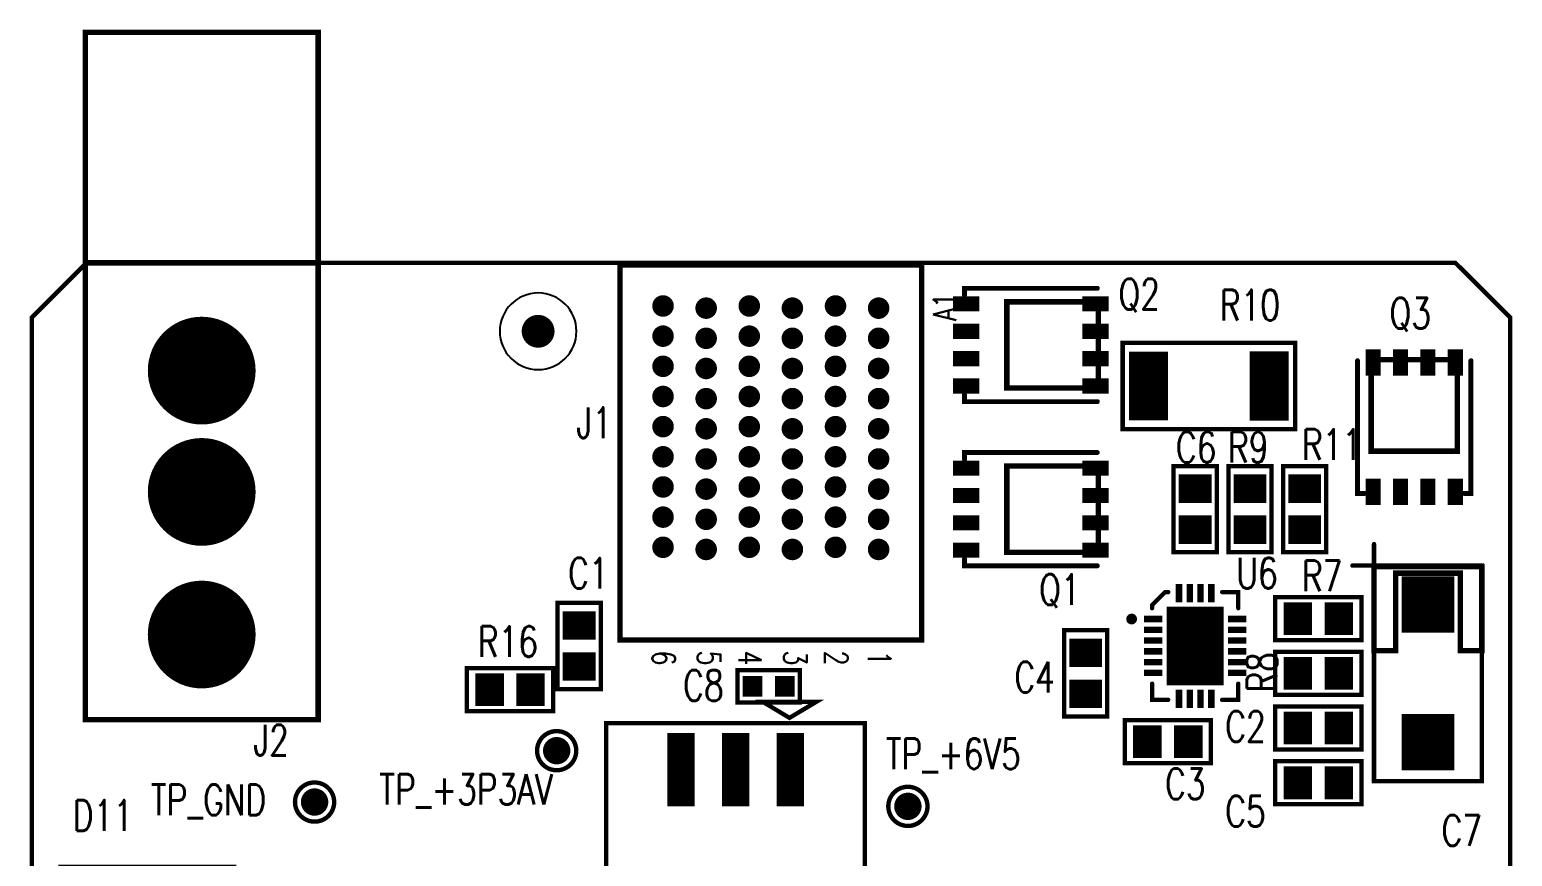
# Model space of a CAD drawing. Extents: x -0.1 to 68.7, y -9.5 to 79.4.
# Drawn here: x -0.1 to 68.7, y 41 to 79.4 of the extents above; entities that cross this region are included whole.
import ezdxf

# ---------------------------------------------------------------- set-up
doc = ezdxf.new("R2010")
doc.units = 0
doc.linetypes.add('KEEPOUT_00011110$0', pattern=[2, 1, 1])
for name, color, linetype in [('BOARD_OUTLINE_00', 254, 'CONTINUOUS'), ('DRIL_NPLTE_THRU_01', 3, 'CONTINUOUS'), ('DRIL_PLTE_THRU_01', 3, 'CONTINUOUS'), ('DRIL_SYMBOL', 254, 'CONTINUOUS'), ('KEEPOUT_-1', 254, 'CONTINUOUS'), ('PADS_INNER', 106, 'CONTINUOUS'), ('PADS_TOP', 106, 'CONTINUOUS'), ('PART_NAME_26', 5, 'CONTINUOUS'), ('PART_TOP_2DLINE_01', 5, 'CONTINUOUS'), ('PART_TOP_2DLINE_26', 1, 'CONTINUOUS'), ('PART_TOP_COPPER_01', 5, 'CONTINUOUS'), ('PART_TOP_COPPER_26', 1, 'CONTINUOUS'), ('PART_TOP_TEXT_26', 1, 'CONTINUOUS')]:
    doc.layers.add(name, color=color, linetype=linetype)
doc.styles.add('W0$1524', font='simplex', dxfattribs={"width": 0.75})
doc.styles.add('W0$2032', font='simplex', dxfattribs={"width": 0.75})

# ---------------------------------------------------------------- blocks, each defined once
blk = doc.blocks.new('SMOOTH_0$2032')
at = {"const_width": 0.1016}
blk.add_lwpolyline([(-0.0508, 0, 1), (0.0508, 0, 1)], format="xyb", close=True, dxfattribs=at)
blk = doc.blocks.new('BOARD_1')
at = {"layer": 'BOARD_OUTLINE_00', "const_width": 0.203}
blk.add_lwpolyline([(0, 0.008), (0, 66.044), (2.535, 68.579), (66.033, 68.579), (68.575, 66.037), (68.575, 0.008)], close=True, dxfattribs=at)
at = {"layer": 'BOARD_OUTLINE_00'}
for p in [(2.535, 68.579), (66.033, 68.579), (0, 66.044), (68.575, 66.037), (0, 0.008), (68.575, 0.008)]:
    blk.add_blockref('SMOOTH_0$2032', p, dxfattribs=at)
blk = doc.blocks.new('PART_BODY_TOP_2')
at = {"layer": 'PART_TOP_2DLINE_26', "const_width": 0.203}
for points in [[(-3.46, 15.35), (8.54, 15.35), (8.54, -2.15), (-3.46, -2.15)], [(0.04, -2.4), (-1.21, -3.15), (1.29, -3.15)]]:
    blk.add_lwpolyline(points, close=True, dxfattribs=at)
at = {"layer": 'PART_TOP_2DLINE_26'}
for p in [(-3.46, 15.35), (8.54, 15.35), (-3.46, -2.15), (8.54, -2.15), (0.04, -2.4), (-1.21, -3.15), (1.29, -3.15)]:
    blk.add_blockref('SMOOTH_0$2032', p, dxfattribs=at)
blk = doc.blocks.new('DRIL_HOLE_0')
blk.add_lwpolyline([(0, 0, 1), (0, 0, 1)], format="xyb", close=True)
blk = doc.blocks.new('PAD_0')
blk.add_lwpolyline([(0, 0, 1), (0, 0, 1)], format="xyb", close=True)
blk = doc.blocks.new('PAD_1')
at = {"const_width": 1.27}
blk.add_lwpolyline([(-1.7018, 0), (1.7018, 0)], dxfattribs=at)
blk = doc.blocks.new('STK_TOP_4')
at = {"layer": 'DRIL_PLTE_THRU_01'}
blk.add_blockref('DRIL_HOLE_0', (0, 0), dxfattribs=at)
at = {"layer": 'PADS_INNER'}
blk.add_blockref('PAD_0', (0, 0), dxfattribs=at)
at = {"layer": 'PADS_TOP', "rotation": 90}
blk.add_blockref('PAD_1', (0, 0), dxfattribs=at)
blk = doc.blocks.new('PAD_2')
at = {"const_width": 8.636}
blk.add_lwpolyline([(-5.6134, 0), (5.6134, 0)], dxfattribs=at)
blk = doc.blocks.new('STK_TOP_5')
at = {"layer": 'DRIL_PLTE_THRU_01'}
blk.add_blockref('DRIL_HOLE_0', (0, 0), dxfattribs=at)
at = {"layer": 'PADS_INNER'}
blk.add_blockref('PAD_0', (0, 0), dxfattribs=at)
at = {"layer": 'PADS_TOP'}
blk.add_blockref('PAD_2', (0, 0), dxfattribs=at)
blk = doc.blocks.new('SYM_TOP_3')
for name, p in [('PART_BODY_TOP_2', (0, 0)), ('STK_TOP_5', (2.54, 10.6)), ('STK_TOP_4', (0, 0)), ('STK_TOP_4', (2.54, 0)), ('STK_TOP_4', (5.08, 0))]:
    blk.add_blockref(name, p)
blk = doc.blocks.new('PART_TOP_0')
blk.add_blockref('SYM_TOP_3', (0, 0))
at = {"layer": 'PART_NAME_26', "style": 'W0$2032', "width": 0.75}
blk.add_text('U1', height=1.4224, rotation=180, dxfattribs=at).set_placement((0.653, 17.503))
blk = doc.blocks.new('PART_BODY_TOP_4')
at = {"layer": 'PART_TOP_2DLINE_26', "const_width": 0.2032}
blk.add_lwpolyline([(-0.908738, 0, 1), (0.908738, 0, 1)], format="xyb", close=True, dxfattribs=at)
blk = doc.blocks.new('PAD_4')
at = {"const_width": 0.635}
blk.add_lwpolyline([(0, -0.3175, 1), (0, 0.3175, 1)], format="xyb", close=True, dxfattribs=at)
blk = doc.blocks.new('STK_TOP_11')
at = {"layer": 'DRIL_NPLTE_THRU_01'}
blk.add_blockref('DRIL_HOLE_0', (0, 0), dxfattribs=at)
at = {"layer": 'PADS_INNER'}
blk.add_blockref('PAD_0', (0, 0), dxfattribs=at)
at = {"layer": 'PADS_TOP'}
blk.add_blockref('PAD_4', (0, 0), dxfattribs=at)
blk = doc.blocks.new('SYM_TOP_5')
for name in ['PART_BODY_TOP_4', 'STK_TOP_11']:
    blk.add_blockref(name, (0, 0))
blk = doc.blocks.new('PART_TOP_2')
blk.add_blockref('SYM_TOP_5', (0, 0))
at = {"layer": 'PART_NAME_26', "style": 'W0$2032', "width": 0.75}
blk.add_text('TP_+3P3AV', height=1.4224, dxfattribs=at).set_placement((-8.22706, -2.50444))
blk = doc.blocks.new('PART_TOP_3')
blk.add_blockref('SYM_TOP_5', (0, 0))
at = {"layer": 'PART_NAME_26', "style": 'W0$2032', "width": 0.75}
blk.add_text('TP_+6V5', height=1.4224, dxfattribs=at).set_placement((-1.02362, 1.72974))
blk = doc.blocks.new('PART_BODY_TOP_5')
at = {"layer": 'PART_TOP_2DLINE_26', "const_width": 0.203}
blk.add_lwpolyline([(-2, -1), (2, -1), (2, 1), (-2, 1), (-2, -1)], dxfattribs=at)
at = {"layer": 'PART_TOP_2DLINE_26'}
for p in [(-2, 1), (2, 1), (-2, -1), (-2, -1), (2, -1)]:
    blk.add_blockref('SMOOTH_0$2032', p, dxfattribs=at)
blk = doc.blocks.new('PAD_7')
at = {"const_width": 1.321}
blk.add_lwpolyline([(-0.762, 0), (0.762, 0)], dxfattribs=at)
blk = doc.blocks.new('STK_TOP_13')
at = {"layer": 'DRIL_PLTE_THRU_01'}
blk.add_blockref('DRIL_HOLE_0', (0, 0), dxfattribs=at)
at = {"layer": 'PADS_INNER'}
blk.add_blockref('PAD_0', (0, 0), dxfattribs=at)
at = {"layer": 'PADS_TOP', "rotation": 90}
blk.add_blockref('PAD_7', (0, 0), dxfattribs=at)
blk = doc.blocks.new('SYM_TOP_6')
for name, p in [('STK_TOP_13', (-0.95, 0)), ('STK_TOP_13', (0.95, 0)), ('PART_BODY_TOP_5', (0, 0))]:
    blk.add_blockref(name, p)
blk = doc.blocks.new('PART_TOP_5')
blk.add_blockref('SYM_TOP_6', (0, 0))
at = {"layer": 'PART_NAME_26', "style": 'W0$2032', "width": 0.75}
blk.add_text('R7', height=1.4224, dxfattribs=at).set_placement((-0.762, 1.27))
blk = doc.blocks.new('PART_TOP_25')
blk.add_blockref('SYM_TOP_6', (0, 0))
at = {"layer": 'PART_NAME_26', "style": 'W0$2032', "width": 0.75}
blk.add_text('R8', height=1.4224, rotation=270, dxfattribs=at).set_placement((1.905, 0.889))
blk = doc.blocks.new('PART_TOP_26')
blk.add_blockref('SYM_TOP_6', (0, 0))
at = {"layer": 'PART_NAME_26', "style": 'W0$2032', "width": 0.75}
blk.add_text('R9', height=1.4224, rotation=90, dxfattribs=at).set_placement((-2.159, -1.016))
blk = doc.blocks.new('PART_BODY_TOP_9')
at = {"layer": 'PART_TOP_2DLINE_26', "const_width": 0.203}
blk.add_lwpolyline([(-4, -2), (4, -2), (4, 2), (-4, 2), (-4, -2)], dxfattribs=at)
at = {"layer": 'PART_TOP_2DLINE_26'}
for p in [(-4, 2), (4, 2), (-4, -2), (-4, -2), (4, -2)]:
    blk.add_blockref('SMOOTH_0$2032', p, dxfattribs=at)
blk = doc.blocks.new('PAD_10')
at = {"const_width": 1.8034}
blk.add_lwpolyline([(-1.6129, 0), (1.6129, 0)], dxfattribs=at)
blk = doc.blocks.new('STK_TOP_24')
at = {"layer": 'DRIL_PLTE_THRU_01'}
blk.add_blockref('DRIL_HOLE_0', (0, 0), dxfattribs=at)
at = {"layer": 'PADS_INNER'}
blk.add_blockref('PAD_0', (0, 0), dxfattribs=at)
at = {"layer": 'PADS_TOP', "rotation": 90}
blk.add_blockref('PAD_10', (0, 0), dxfattribs=at)
blk = doc.blocks.new('PAD_11')
at = {"const_width": 1.8034}
blk.add_lwpolyline([(-1.6002, 0), (1.6002, 0)], dxfattribs=at)
blk = doc.blocks.new('STK_TOP_23')
at = {"layer": 'DRIL_PLTE_THRU_01'}
blk.add_blockref('DRIL_HOLE_0', (0, 0), dxfattribs=at)
at = {"layer": 'PADS_INNER'}
blk.add_blockref('PAD_0', (0, 0), dxfattribs=at)
at = {"layer": 'PADS_TOP', "rotation": 90}
blk.add_blockref('PAD_11', (0, 0), dxfattribs=at)
blk = doc.blocks.new('SYM_TOP_10')
for name, p in [('PART_BODY_TOP_9', (0, 0)), ('STK_TOP_24', (-2.8, 0)), ('STK_TOP_23', (2.8, 0))]:
    blk.add_blockref(name, p)
blk = doc.blocks.new('PART_TOP_27')
blk.add_blockref('SYM_TOP_10', (0, 0))
at = {"layer": 'PART_NAME_26', "style": 'W0$2032', "width": 0.75}
blk.add_text('R10', height=1.4224, rotation=180, dxfattribs=at).set_placement((-0.508, -3.048))
blk = doc.blocks.new('PART_TOP_28')
blk.add_blockref('SYM_TOP_6', (0, 0))
at = {"layer": 'PART_NAME_26', "style": 'W0$2032', "width": 0.75}
blk.add_text('R11', height=1.4224, rotation=270, dxfattribs=at).set_placement((2.286, 0.127))
blk = doc.blocks.new('PART_TOP_30')
blk.add_blockref('SYM_TOP_5', (0, 0))
at = {"layer": 'PART_NAME_26', "style": 'W0$2032', "width": 0.75}
blk.add_text('TP_GND', height=1.4224, dxfattribs=at).set_placement((-7.5946, -0.6096))
blk = doc.blocks.new('SMOOTH_0$254')
at = {"const_width": 0.127}
blk.add_lwpolyline([(-0.0635, 0, 1), (0.0635, 0, 1)], format="xyb", close=True, dxfattribs=at)
blk = doc.blocks.new('PART_BODY_TOP_11')
at = {"layer": 'PART_TOP_2DLINE_26', "const_width": 0.2032}
for points in [[(-5, -2.5), (5, -2.5), (5, 2.5), (-5, 2.5), (-5, -2.5)], [(-5, -1.1), (-5, -3.5)], [(-3, -2.5), (-6, -2.5)]]:
    blk.add_lwpolyline(points, dxfattribs=at)
at = {"layer": 'PART_TOP_COPPER_26', "const_width": 0.254}
blk.add_lwpolyline([(-1.05156, 1.5), (-1.05156, 2.5), (-4.95, 2.5), (-4.95, -2.5), (-1.05156, -2.5), (-1.05156, -1.5), (-4.65, -1.5), (-4.65, 1.5)], close=True, dxfattribs=at)
at = {"layer": 'PART_TOP_2DLINE_26'}
for p in [(-5, 2.5), (5, 2.5), (-5, -1.1), (-6, -2.5), (-5, -2.5), (-5, -2.5), (-3, -2.5), (5, -2.5), (-5, -3.5)]:
    blk.add_blockref('SMOOTH_0$2032', p, dxfattribs=at)
at = {"layer": 'PART_TOP_COPPER_26'}
for p in [(-4.95, 2.5), (-1.05156, 2.5), (-4.65, 1.5), (-1.05156, 1.5), (-4.65, -1.5), (-1.05156, -1.5), (-4.95, -2.5), (-1.05156, -2.5)]:
    blk.add_blockref('SMOOTH_0$254', p, dxfattribs=at)
blk = doc.blocks.new('PAD_14')
at = {"const_width": 2.4384}
blk.add_lwpolyline([(-1.3081, 0), (1.3081, 0)], dxfattribs=at)
blk = doc.blocks.new('STK_TOP_28')
at = {"layer": 'DRIL_PLTE_THRU_01'}
blk.add_blockref('DRIL_HOLE_0', (0, 0), dxfattribs=at)
at = {"layer": 'PADS_INNER'}
blk.add_blockref('PAD_0', (0, 0), dxfattribs=at)
at = {"layer": 'PADS_TOP'}
blk.add_blockref('PAD_14', (0, 0), dxfattribs=at)
blk = doc.blocks.new('SYM_TOP_12')
for name, p in [('PART_BODY_TOP_11', (0, 0)), ('STK_TOP_28', (-3.2, 0)), ('STK_TOP_28', (3.2, 0))]:
    blk.add_blockref(name, p)
blk = doc.blocks.new('PART_TOP_35')
blk.add_blockref('SYM_TOP_12', (0, 0))
at = {"layer": 'PART_NAME_26', "style": 'W0$2032', "width": 0.75}
blk.add_text('C7', height=1.4224, rotation=90, dxfattribs=at).set_placement((8.001, 0.635))
blk = doc.blocks.new('PART_BODY_TOP_8')
at = {"layer": 'PART_TOP_2DLINE_26', "const_width": 0.203}
blk.add_lwpolyline([(-2, -1), (2, -1), (2, 1), (-2, 1), (-2, -1)], dxfattribs=at)
at = {"layer": 'PART_TOP_2DLINE_26'}
for p in [(-2, 1), (2, 1), (-2, -1), (-2, -1), (2, -1)]:
    blk.add_blockref('SMOOTH_0$2032', p, dxfattribs=at)
blk = doc.blocks.new('SYM_TOP_9')
for name, p in [('STK_TOP_13', (-0.95, 0)), ('STK_TOP_13', (0.95, 0)), ('PART_BODY_TOP_8', (0, 0))]:
    blk.add_blockref(name, p)
blk = doc.blocks.new('PART_TOP_36')
blk.add_blockref('SYM_TOP_9', (0, 0))
at = {"layer": 'PART_NAME_26', "style": 'W0$2032', "width": 0.75}
blk.add_text('C1', height=1.4224, rotation=270, dxfattribs=at).set_placement((2.667, 0.508))
blk = doc.blocks.new('PART_TOP_65')
blk.add_blockref('SYM_TOP_6', (0, 0))
at = {"layer": 'PART_NAME_26', "style": 'W0$2032', "width": 0.75}
blk.add_text('R16', height=1.4224, rotation=180, dxfattribs=at).set_placement((1.494, -1.524))
blk = doc.blocks.new('PART_BODY_TOP_7')
at = {"layer": 'PART_TOP_2DLINE_26', "const_width": 0.203}
blk.add_lwpolyline([(-1.45, -0.75), (1.45, -0.75), (1.45, 0.75), (-1.45, 0.75), (-1.45, -0.75)], dxfattribs=at)
at = {"layer": 'PART_TOP_2DLINE_26'}
for p in [(-1.45, 0.75), (1.45, 0.75), (-1.45, -0.75), (-1.45, -0.75), (1.45, -0.75)]:
    blk.add_blockref('SMOOTH_0$2032', p, dxfattribs=at)
blk = doc.blocks.new('PAD_8')
at = {"const_width": 0.9144}
blk.add_lwpolyline([(-0.4826, 0), (0.4826, 0)], dxfattribs=at)
blk = doc.blocks.new('STK_TOP_18')
at = {"layer": 'DRIL_NPLTE_THRU_01'}
blk.add_blockref('DRIL_HOLE_0', (0, 0), dxfattribs=at)
at = {"layer": 'PADS_INNER'}
blk.add_blockref('PAD_0', (0, 0), dxfattribs=at)
at = {"layer": 'PADS_TOP', "rotation": 90}
blk.add_blockref('PAD_8', (0, 0), dxfattribs=at)
blk = doc.blocks.new('STK_TOP_17')
at = {"layer": 'DRIL_NPLTE_THRU_01'}
blk.add_blockref('DRIL_HOLE_0', (0, 0), dxfattribs=at)
at = {"layer": 'PADS_INNER'}
blk.add_blockref('PAD_0', (0, 0), dxfattribs=at)
at = {"layer": 'PADS_TOP', "rotation": 90}
blk.add_blockref('PAD_8', (0, 0), dxfattribs=at)
blk = doc.blocks.new('SYM_TOP_8')
for name, p in [('PART_BODY_TOP_7', (0, 0)), ('STK_TOP_18', (-0.75, 0)), ('STK_TOP_17', (0.75, 0))]:
    blk.add_blockref(name, p)
blk = doc.blocks.new('PART_TOP_74')
blk.add_blockref('SYM_TOP_8', (0, 0))
at = {"layer": 'PART_NAME_26', "style": 'W0$2032', "width": 0.75}
blk.add_text('C8', height=1.4224, rotation=180, dxfattribs=at).set_placement((3.9624, 0.66294))
blk = doc.blocks.new('PART_TOP_75')
blk.add_blockref('SYM_TOP_9', (0, 0))
at = {"layer": 'PART_NAME_26', "style": 'W0$2032', "width": 0.75}
blk.add_text('C2', height=1.4224, dxfattribs=at).set_placement((-4.318, -0.635))
blk = doc.blocks.new('PART_BODY_TOP_1386')
at = {"layer": 'PART_TOP_2DLINE_26', "const_width": 0.254}
blk.add_lwpolyline([(-5.4, 16.2), (5.4, 16.2), (5.4, -15.7), (-5.4, -15.7)], close=True, dxfattribs=at)
blk.add_lwpolyline([(-5.4, -5), (5.4, -5)], dxfattribs=at)
at = {"layer": 'PART_TOP_2DLINE_26'}
for p in [(-5.4, 16.2), (5.4, 16.2), (-5.4, -5), (5.4, -5), (-5.4, -15.7), (5.4, -15.7)]:
    blk.add_blockref('SMOOTH_0$254', p, dxfattribs=at)
blk = doc.blocks.new('DRIL_SYMBOL_4')
at = {"layer": 'DRIL_SYMBOL', "const_width": 0.0508}
for points in [[(-0.254, 0), (0.254, 0)], [(0, -0.254), (0, 0.254)]]:
    blk.add_lwpolyline(points, dxfattribs=at)
blk = doc.blocks.new('DRIL_HOLE_4')
at = {"const_width": 2}
blk.add_lwpolyline([(-1, 0, 1), (1, 0, 1)], format="xyb", close=True, dxfattribs=at)
blk.add_blockref('DRIL_SYMBOL_4', (0, 0))
blk = doc.blocks.new('PAD_15')
at = {"const_width": 2.5}
blk.add_lwpolyline([(0, -1.25, 1), (0, 1.25, 1)], format="xyb", close=True, dxfattribs=at)
blk = doc.blocks.new('STK_TOP_303')
at = {"layer": 'DRIL_PLTE_THRU_01'}
blk.add_blockref('DRIL_HOLE_4', (0, 0), dxfattribs=at)
at = {"layer": 'PADS_INNER'}
blk.add_blockref('PAD_15', (0, 0), dxfattribs=at)
at = {"layer": 'PADS_TOP'}
blk.add_blockref('PAD_15', (0, 0), dxfattribs=at)
blk = doc.blocks.new('SYM_TOP_15')
for name, p in [('PART_BODY_TOP_1386', (0, 0)), ('STK_TOP_303', (0, 12.25)), ('STK_TOP_303', (0, 5.63)), ('STK_TOP_303', (0, 0))]:
    blk.add_blockref(name, p)
blk = doc.blocks.new('PART_TOP_86')
blk.add_blockref('SYM_TOP_15', (0, 0))
at = {"layer": 'PART_NAME_26', "style": 'W0$2032', "width": 0.75}
blk.add_text('J2', height=1.4224, rotation=180, dxfattribs=at).set_placement((-2.397, 17.86))
blk = doc.blocks.new('PART_TOP_87')
blk.add_blockref('SYM_TOP_9', (0, 0))
at = {"layer": 'PART_NAME_26', "style": 'W0$2032', "width": 0.75}
blk.add_text('C3', height=1.4224, dxfattribs=at).set_placement((-0.127, -2.667))
blk = doc.blocks.new('PART_TOP_88')
blk.add_blockref('SYM_TOP_9', (0, 0))
at = {"layer": 'PART_NAME_26', "style": 'W0$2032', "width": 0.75}
blk.add_text('C4', height=1.4224, rotation=90, dxfattribs=at).set_placement((0.889, -3.302))
blk = doc.blocks.new('PART_TOP_89')
blk.add_blockref('SYM_TOP_9', (0, 0))
at = {"layer": 'PART_NAME_26', "style": 'W0$2032', "width": 0.75}
blk.add_text('C5', height=1.4224, dxfattribs=at).set_placement((-4.318, -2.032))
blk = doc.blocks.new('PART_TOP_90')
blk.add_blockref('SYM_TOP_9', (0, 0))
at = {"layer": 'PART_NAME_26', "style": 'W0$2032', "width": 0.75}
blk.add_text('C6', height=1.4224, rotation=90, dxfattribs=at).set_placement((-2.159, -0.889))
blk = doc.blocks.new('PART_BODY_TOP_1387')
at = {"layer": 'PART_TOP_2DLINE_26', "const_width": 0.254}
blk.add_lwpolyline([(-2, 2), (15.4, 2), (15.4, -12), (-2, -12)], close=True, dxfattribs=at)
at = {"layer": 'PART_TOP_2DLINE_26'}
for p in [(-2, 2), (15.4, 2), (-2, -12), (15.4, -12)]:
    blk.add_blockref('SMOOTH_0$254', p, dxfattribs=at)
at = {"layer": 'PART_TOP_TEXT_26', "style": 'W0$1524', "width": 0.75}
blk.add_text('A1', height=1.0668, rotation=180, dxfattribs=at).set_placement((0.6, 3.6))
for s, p in [('1', (15.9, -0.5)), ('2', (15.9, -2.5)), ('3', (15.9, -4.4)), ('4', (15.9, -6.5)), ('5', (15.9, -8.4)), ('6', (15.9, -10.5))]:
    blk.add_text(s, height=1.067, dxfattribs=at).set_placement(p)
blk = doc.blocks.new('DRIL_SYMBOL_0$50038')
at = {"layer": 'DRIL_SYMBOL', "const_width": 0.0508}
for points in [[(-0.254, 0), (0.254, 0)], [(0, -0.254), (0, 0.254)]]:
    blk.add_lwpolyline(points, dxfattribs=at)
blk = doc.blocks.new('DRIL_HOLE_0$50038')
at = {"const_width": 0.25}
blk.add_lwpolyline([(-0.125, 0, 1), (0.125, 0, 1)], format="xyb", close=True, dxfattribs=at)
blk.add_blockref('DRIL_SYMBOL_0$50038', (0, 0))
blk = doc.blocks.new('PAD_16')
at = {"const_width": 0.5}
blk.add_lwpolyline([(0, -0.25, 1), (0, 0.25, 1)], format="xyb", close=True, dxfattribs=at)
blk = doc.blocks.new('STK_TOP_345')
at = {"layer": 'DRIL_PLTE_THRU_01'}
blk.add_blockref('DRIL_HOLE_0$50038', (0, 0), dxfattribs=at)
at = {"layer": 'PADS_INNER'}
blk.add_blockref('PAD_16', (0, 0), dxfattribs=at)
at = {"layer": 'PADS_TOP'}
blk.add_blockref('PAD_16', (0, 0), dxfattribs=at)
blk = doc.blocks.new('SYM_TOP_16')
for name, p in [('PART_BODY_TOP_1387', (0, 0)), ('STK_TOP_345', (0, 0)), ('STK_TOP_345', (1.4, 0)), ('STK_TOP_345', (2.8, 0)), ('STK_TOP_345', (4.2, 0)), ('STK_TOP_345', (5.6, 0)), ('STK_TOP_345', (7, 0)), ('STK_TOP_345', (8.4, 0)), ('STK_TOP_345', (9.8, 0)), ('STK_TOP_345', (11.2, 0)), ('STK_TOP_345', (-0.1, -2)), ('STK_TOP_345', (1.3, -2)), ('STK_TOP_345', (2.7, -2)), ('STK_TOP_345', (4.1, -2)), ('STK_TOP_345', (5.5, -2)), ('STK_TOP_345', (6.9, -2)), ('STK_TOP_345', (8.3, -2)), ('STK_TOP_345', (9.7, -2)), ('STK_TOP_345', (11.1, -2)), ('STK_TOP_345', (0, -4)), ('STK_TOP_345', (1.4, -4)), ('STK_TOP_345', (2.8, -4)), ('STK_TOP_345', (4.2, -4)), ('STK_TOP_345', (5.6, -4)), ('STK_TOP_345', (7, -4)), ('STK_TOP_345', (8.4, -4)), ('STK_TOP_345', (9.8, -4)), ('STK_TOP_345', (11.2, -4)), ('STK_TOP_345', (-0.1, -6)), ('STK_TOP_345', (1.3, -6)), ('STK_TOP_345', (2.7, -6)), ('STK_TOP_345', (4.1, -6)), ('STK_TOP_345', (5.5, -6)), ('STK_TOP_345', (6.9, -6)), ('STK_TOP_345', (8.3, -6)), ('STK_TOP_345', (9.7, -6)), ('STK_TOP_345', (11.1, -6)), ('STK_TOP_345', (0, -8)), ('STK_TOP_345', (1.4, -8)), ('STK_TOP_345', (2.8, -8)), ('STK_TOP_345', (4.2, -8)), ('STK_TOP_345', (5.6, -8)), ('STK_TOP_345', (7, -8)), ('STK_TOP_345', (8.4, -8)), ('STK_TOP_345', (9.8, -8)), ('STK_TOP_345', (11.2, -8)), ('STK_TOP_345', (-0.1, -10)), ('STK_TOP_345', (1.3, -10)), ('STK_TOP_345', (2.7, -10)), ('STK_TOP_345', (4.1, -10)), ('STK_TOP_345', (5.5, -10)), ('STK_TOP_345', (6.9, -10)), ('STK_TOP_345', (8.3, -10)), ('STK_TOP_345', (9.7, -10)), ('STK_TOP_345', (11.1, -10))]:
    blk.add_blockref(name, p)
blk = doc.blocks.new('PART_TOP_91')
blk.add_blockref('SYM_TOP_16', (0, 0))
at = {"layer": 'PART_NAME_26', "style": 'W0$2032', "width": 0.75}
blk.add_text('J1', height=1.4224, rotation=90, dxfattribs=at).set_placement((6.028, -14.017))
blk = doc.blocks.new('SMOOTH_0$2286')
at = {"const_width": 0.1143}
blk.add_lwpolyline([(-0.05715, 0, 1), (0.05715, 0, 1)], format="xyb", close=True, dxfattribs=at)
blk = doc.blocks.new('PART_BODY_TOP_1709')
at = {"layer": 'PART_TOP_2DLINE_01', "const_width": 0.2286}
for points in [[(-2.63, 3.08), (-2.63, -3.08), (-2.3114, -3.08)], [(2.63, 3.08), (2.63, -3.08), (2.3114, -3.08)]]:
    blk.add_lwpolyline(points, dxfattribs=at)
at = {"layer": 'PART_TOP_COPPER_01', "const_width": 0.254}
blk.add_lwpolyline([(-2, 3.1242), (2, 3.1242), (2, -1.12), (-2, -1.12)], close=True, dxfattribs=at)
at = {"layer": 'PART_TOP_2DLINE_01'}
for p in [(-2.63, 3.08), (2.63, 3.08), (-2.63, -3.08), (-2.3114, -3.08), (2.3114, -3.08), (2.63, -3.08)]:
    blk.add_blockref('SMOOTH_0$2286', p, dxfattribs=at)
at = {"layer": 'PART_TOP_COPPER_01'}
for p in [(-2, 3.1242), (2, 3.1242), (-2, -1.12), (2, -1.12)]:
    blk.add_blockref('SMOOTH_0$254', p, dxfattribs=at)
blk = doc.blocks.new('PAD_17')
at = {"const_width": 0.7}
blk.add_lwpolyline([(-0.61, 0), (0.61, 0)], dxfattribs=at)
blk = doc.blocks.new('STK_TOP_350')
at = {"layer": 'DRIL_NPLTE_THRU_01'}
blk.add_blockref('DRIL_HOLE_0', (0, 0), dxfattribs=at)
at = {"layer": 'PADS_INNER'}
blk.add_blockref('PAD_0', (0, 0), dxfattribs=at)
at = {"layer": 'PADS_TOP', "rotation": 90}
blk.add_blockref('PAD_17', (0, 0), dxfattribs=at)
blk = doc.blocks.new('SYM_TOP_19')
for name, p in [('STK_TOP_350', (-1.905, 3)), ('STK_TOP_350', (-0.635, 3)), ('STK_TOP_350', (0.635, 3)), ('STK_TOP_350', (1.905, 3)), ('PART_BODY_TOP_1709', (0, 0)), ('STK_TOP_350', (-1.905, -3)), ('STK_TOP_350', (-0.635, -3)), ('STK_TOP_350', (0.635, -3)), ('STK_TOP_350', (1.905, -3))]:
    blk.add_blockref(name, p)
blk = doc.blocks.new('PART_TOP_92')
blk.add_blockref('SYM_TOP_19', (0, 0))
at = {"layer": 'PART_NAME_26', "style": 'W0$2032', "width": 0.75}
blk.add_text('Q1', height=1.4224, rotation=90, dxfattribs=at).set_placement((4.445, 0.381))
blk = doc.blocks.new('PART_TOP_93')
blk.add_blockref('SYM_TOP_19', (0, 0))
at = {"layer": 'PART_NAME_26', "style": 'W0$2032', "width": 0.75}
blk.add_text('Q2', height=1.4224, rotation=90, dxfattribs=at).set_placement((-1.651, 4.064))
blk = doc.blocks.new('PART_TOP_94')
blk.add_blockref('SYM_TOP_19', (0, 0))
at = {"layer": 'PART_NAME_26', "style": 'W0$2032', "width": 0.75}
blk.add_text('Q3', height=1.4224, dxfattribs=at).set_placement((-1.143, 4.572))
blk = doc.blocks.new('SMOOTH_0$2')
at = {"const_width": 0.1}
blk.add_lwpolyline([(-0.05, 0, 1), (0.05, 0, 1)], format="xyb", close=True, dxfattribs=at)
blk = doc.blocks.new('PART_BODY_TOP_1707')
at = {"layer": 'PART_TOP_2DLINE_26', "const_width": 0.2}
for points in [[(-2, 1.75), (-2, 1.9), (-1.4, 2.5), (-1.25, 2.5)], [(2, 1.75), (2, 2.5), (1.25, 2.5)], [(-2, -1.75), (-2, -2.5), (-1.25, -2.5)], [(2, -1.75), (2, -2.5), (1.25, -2.5)]]:
    blk.add_lwpolyline(points, dxfattribs=at)
at = {"layer": 'PART_TOP_2DLINE_26', "const_width": 0.25}
blk.add_lwpolyline([(-3.075, 1.25, 1), (-2.825, 1.25, 1)], format="xyb", close=True, dxfattribs=at)
at = {"layer": 'PART_TOP_2DLINE_26'}
for p in [(-1.4, 2.5), (-1.25, 2.5), (1.25, 2.5), (2, 2.5), (-2, 1.9), (-2, 1.75), (2, 1.75), (-2, -1.75), (2, -1.75), (-2, -2.5), (-1.25, -2.5), (1.25, -2.5), (2, -2.5)]:
    blk.add_blockref('SMOOTH_0$2', p, dxfattribs=at)
blk = doc.blocks.new('PAD_18')
at = {"const_width": 0.3}
blk.add_lwpolyline([(-0.425, 0), (0.425, 0)], dxfattribs=at)
blk = doc.blocks.new('STK_TOP_346')
at = {"layer": 'DRIL_NPLTE_THRU_01'}
blk.add_blockref('DRIL_HOLE_0', (0, 0), dxfattribs=at)
at = {"layer": 'PADS_INNER'}
blk.add_blockref('PAD_0', (0, 0), dxfattribs=at)
at = {"layer": 'PADS_TOP'}
blk.add_blockref('PAD_18', (0, 0), dxfattribs=at)
blk = doc.blocks.new('STK_TOP_347')
at = {"layer": 'DRIL_NPLTE_THRU_01'}
blk.add_blockref('DRIL_HOLE_0', (0, 0), dxfattribs=at)
at = {"layer": 'PADS_INNER'}
blk.add_blockref('PAD_0', (0, 0), dxfattribs=at)
at = {"layer": 'PADS_TOP', "rotation": 90}
blk.add_blockref('PAD_18', (0, 0), dxfattribs=at)
blk = doc.blocks.new('PAD_19')
at = {"const_width": 2.65}
blk.add_lwpolyline([(-1.825, 0), (1.825, 0)], dxfattribs=at)
blk = doc.blocks.new('STK_TOP_348')
at = {"layer": 'DRIL_NPLTE_THRU_01'}
blk.add_blockref('DRIL_HOLE_0', (0, 0), dxfattribs=at)
at = {"layer": 'PADS_INNER'}
blk.add_blockref('PAD_0', (0, 0), dxfattribs=at)
at = {"layer": 'PADS_TOP', "rotation": 90}
blk.add_blockref('PAD_19', (0, 0), dxfattribs=at)
blk = doc.blocks.new('SYM_TOP_17')
for name, p in [('STK_TOP_348', (0, 0)), ('STK_TOP_347', (-0.75, 2.45)), ('STK_TOP_347', (-0.25, 2.45)), ('STK_TOP_347', (0.25, 2.45)), ('STK_TOP_347', (0.75, 2.45)), ('PART_BODY_TOP_1707', (0, 0)), ('STK_TOP_346', (-1.95, 1.25)), ('STK_TOP_346', (1.95, 1.25)), ('STK_TOP_346', (-1.95, 0.75)), ('STK_TOP_346', (1.95, 0.75)), ('STK_TOP_346', (-1.95, 0.25)), ('STK_TOP_346', (1.95, 0.25)), ('STK_TOP_346', (-1.95, -0.25)), ('STK_TOP_346', (-1.95, -0.75)), ('STK_TOP_346', (1.95, -0.25)), ('STK_TOP_346', (1.95, -0.75)), ('STK_TOP_346', (-1.95, -1.25)), ('STK_TOP_346', (1.95, -1.25)), ('STK_TOP_347', (-0.75, -2.45)), ('STK_TOP_347', (-0.25, -2.45)), ('STK_TOP_347', (0.25, -2.45)), ('STK_TOP_347', (0.75, -2.45))]:
    blk.add_blockref(name, p)
blk = doc.blocks.new('PART_TOP_95')
blk.add_blockref('SYM_TOP_17', (0, 0))
at = {"layer": 'PART_NAME_26', "style": 'W0$2032', "width": 0.75}
blk.add_text('U6', height=1.4224, dxfattribs=at).set_placement((1.905, 2.667))
blk = doc.blocks.new('PART_BODY_TOP_1720')
at = {"layer": 'KEEPOUT_-1', "linetype": 'KEEPOUT_00011110$0'}
blk.add_lwpolyline([(-1.778, 0, 1), (1.778, 0, 1)], format="xyb", close=True, dxfattribs=at)
blk = doc.blocks.new('PAD_13')
at = {"const_width": 0.762}
blk.add_lwpolyline([(0, -0.381, 1), (0, 0.381, 1)], format="xyb", close=True, dxfattribs=at)
blk = doc.blocks.new('STK_TOP_374')
at = {"layer": 'DRIL_PLTE_THRU_01'}
blk.add_blockref('DRIL_HOLE_0', (0, 0), dxfattribs=at)
at = {"layer": 'PADS_INNER'}
blk.add_blockref('PAD_0', (0, 0), dxfattribs=at)
at = {"layer": 'PADS_TOP'}
blk.add_blockref('PAD_13', (0, 0), dxfattribs=at)
blk = doc.blocks.new('SYM_TOP_20')
for name in ['PART_BODY_TOP_1720', 'STK_TOP_374']:
    blk.add_blockref(name, (0, 0))
blk = doc.blocks.new('PART_TOP_99')
blk.add_blockref('SYM_TOP_20', (0, 0))
blk = doc.blocks.new('PART_BODY_TOP_1721')
at = {"layer": 'PART_TOP_2DLINE_26', "const_width": 0.254}
for points in [[(-4.2, 2), (3.8, 2), (3.8, -2), (-4.2, -2)], [(-3.8, 2), (-4, 2), (-4, -2), (-3.8, -2)]]:
    blk.add_lwpolyline(points, close=True, dxfattribs=at)
at = {"layer": 'PART_TOP_2DLINE_26'}
for p in [(-4.2, 2), (-4, 2), (-3.8, 2), (3.8, 2), (-4.2, -2), (-4, -2), (-3.8, -2), (3.8, -2)]:
    blk.add_blockref('SMOOTH_0$254', p, dxfattribs=at)
blk = doc.blocks.new('PAD_23')
at = {"const_width": 2.5}
blk.add_lwpolyline([(-1.25, 0), (1.25, 0)], dxfattribs=at)
blk = doc.blocks.new('STK_TOP_371')
at = {"layer": 'DRIL_NPLTE_THRU_01'}
blk.add_blockref('DRIL_HOLE_0', (0, 0), dxfattribs=at)
at = {"layer": 'PADS_INNER'}
blk.add_blockref('PAD_0', (0, 0), dxfattribs=at)
at = {"layer": 'PADS_TOP'}
blk.add_blockref('PAD_23', (0, 0), dxfattribs=at)
blk = doc.blocks.new('SYM_TOP_21')
for name, p in [('PART_BODY_TOP_1721', (0, 0)), ('STK_TOP_371', (-2.35, 0)), ('STK_TOP_371', (2.35, 0))]:
    blk.add_blockref(name, p)
blk = doc.blocks.new('PART_TOP_102')
blk.add_blockref('SYM_TOP_21', (0, 0))
at = {"layer": 'PART_NAME_26', "style": 'W0$2032', "width": 0.75}
blk.add_text('D11', height=1.4224, rotation=180, dxfattribs=at).set_placement((3.26, -3.7))

msp = doc.modelspace()

# ---------------------------------------------------------------- block references
for name, p, rotation in [('PART_TOP_86', (7.89, 63.58), 180), ('PART_TOP_91', (39.29, 66.48), 270), ('PART_TOP_93', (46.355, 64.77), 270), ('PART_TOP_27', (54.61, 62.865), 180), ('PART_TOP_90', (53.975, 57.15), 270), ('PART_TOP_26', (56.515, 57.15), 270), ('PART_TOP_28', (59.055, 57.15), 90), ('PART_TOP_92', (46.355, 57.15), 270), ('PART_TOP_35', (64.77, 49.53), 270), ('PART_TOP_36', (25.4, 50.8), 90), ('PART_TOP_65', (22.19452, 48.768), 180), ('PART_TOP_88', (48.895, 49.53), 270), ('PART_TOP_25', (59.69, 49.53), 180), ('PART_TOP_74', (34.1884, 48.92294), 180), ('PART_TOP_0', (35.19678, 45.06214), 180), ('PART_TOP_102', (5.17, 38.52), 180)]:
    msp.add_blockref(name, p, dxfattribs=dict(rotation=rotation))
for name, p in [('BOARD_1', (0.010529, 0.005672)), ('PART_TOP_99', (23.495, 65.405)), ('PART_TOP_94', (64.135, 60.96)), ('PART_TOP_95', (53.975, 50.8)), ('PART_TOP_5', (59.69, 52.07)), ('PART_TOP_75', (59.69, 46.99)), ('PART_TOP_87', (52.705, 46.355)), ('PART_TOP_2', (24.35606, 45.93844)), ('PART_TOP_3', (40.64762, 43.35526)), ('PART_TOP_89', (59.69, 44.45)), ('PART_TOP_30', (13.126212, 43.55465))]:
    msp.add_blockref(name, p)

doc.saveas('drawing.dxf')
